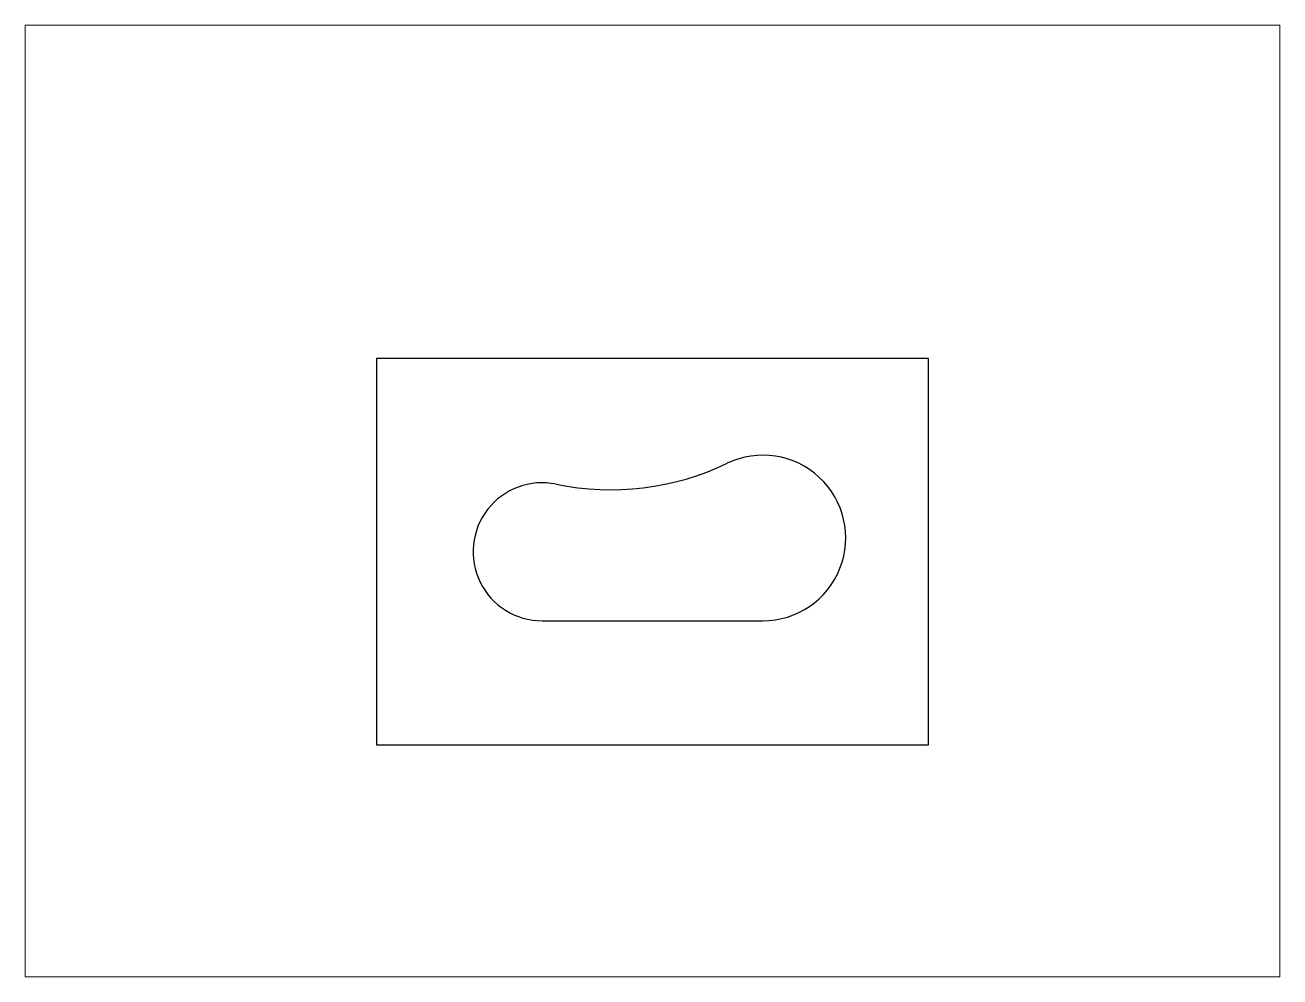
# Paper-space layout 'Layout1' of a CAD drawing. Header units: millimetres. Extents: x 26 to 231, y 20 to 176.
# The model-space entities are those that its viewports show. They can reach past a viewport. Long polylines and large blocks are cut down to what shows.
import ezdxf

# ---------------------------------------------------------------- set-up
doc = ezdxf.new("R2010")
doc.units = ezdxf.units.MM

msp = doc.modelspace()

# ---------------------------------------------------------------- linework, layer by layer
msp.add_line((3, 2.25), (7, 2.25))
msp.add_lwpolyline([(0, 0), (10, 0), (10, 7), (0, 7)], close=True)
for centre, radius, start, end in [((7, 3.75), 1.5, 270, 115.6159), ((4.242, 9.503), 4.88, 258.3133, 295.6159), ((3, 3.5), 1.25, 78.3133, 270)]:
    msp.add_arc(centre, radius, start, end)

psp = doc.layouts.get("Layout1")

# ---------------------------------------------------------------- viewports
at = {"layer": '0'}
psp.add_viewport(center=(128.5, 97.5), size=(205.6, 156), view_center_point=(5, 4.42), view_height=17.24662, dxfattribs=at)

doc.saveas('drawing.dxf')
